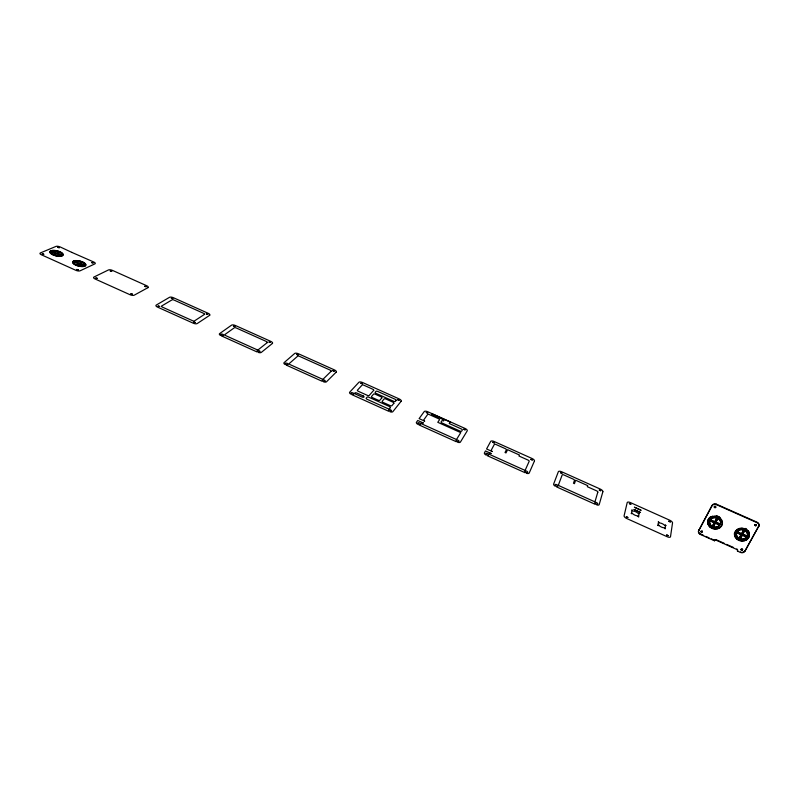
<?xml version="1.0" encoding="UTF-8"?>
<svg xmlns="http://www.w3.org/2000/svg" width="799" height="799" viewBox="0 0 799 799"><rect width="100%" height="100%" fill="white"/><g stroke="black" fill="none" stroke-linecap="round" stroke-linejoin="round"><path stroke-width="1.2" d="M747.494 533.972A5.583 4.784 8.9 0 0 745.537 530.626L744.788 530.176L742.7 534.381L747.145 536.419L747.425 535.22M744.878 551.25L758.73 526.171A3.376 2.896 7.7 0 0 757.122 522.236L716.433 504.189A3.326 2.896 9.6 0 0 712.029 505.437L698.735 530.576A3.286 2.836 11.4 0 0 700.353 534.441L714.506 540.783A1.378 1.179 10.8 0 1 716.323 540.294L736.788 549.462A1.388 1.179 9.8 0 1 737.457 551.07L740.453 552.419A3.336 2.846 9.5 0 0 744.878 551.25L758.73 526.171M738.765 530.087A5.583 4.784 8.9 0 0 737.697 530.886L737.197 531.984L741.612 533.952L743.769 530.206L742.92 529.457A5.583 4.784 8.9 0 0 740.054 529.557M742.251 535.3L740.114 538.556L740.953 539.305A5.583 4.784 8.9 0 0 746.186 537.897L746.666 537.268L742.251 535.3L740.104 539.035M742.72 534.451L744.788 530.176M740.453 552.419L740.473 551.929A3.336 2.836 9.5 0 0 740.873 552.079M739.095 538.586L741.152 534.321L739.095 538.586L738.346 538.136A5.583 4.784 8.9 0 1 736.458 533.552L736.748 532.364L740.044 533.832M741.692 533.932L737.217 531.515M736.788 549.462L736.808 548.973A1.388 1.179 9.8 0 1 737.467 550.581L737.457 551.07M718.631 518.641L717.892 518.201L715.824 522.396L720.249 524.424L720.538 523.235A5.523 4.774 10.2 0 0 720.598 521.987M713.297 527.06L715.355 522.876L713.337 526.591L714.136 527.33A5.533 4.774 10.2 0 0 719.31 525.902L719.809 524.803L715.435 522.856M716.323 540.294L716.353 539.814A1.378 1.179 10.8 0 0 716.014 539.705M711.929 518.122A5.523 4.774 10.2 0 0 710.87 518.931L710.371 520.019L714.825 521.957L716.853 518.221L716.044 517.492A5.523 4.774 10.2 0 0 713.197 517.592M714.506 540.783L714.536 540.304A1.378 1.179 10.8 0 1 715.315 539.725M715.854 522.466L717.892 518.201M714.825 521.957L710.411 519.56M698.735 530.576L711.989 505.887A3.336 2.896 9.6 0 1 716.403 504.638L716.433 504.189M712.299 526.611L714.326 522.356L712.299 526.611L711.559 526.171A5.533 4.774 10.2 0 1 709.652 521.597L709.951 520.409L713.227 521.867M700.353 534.441L700.403 533.962A3.286 2.836 11.4 0 1 698.875 532.633M709.951 520.409L709.692 521.128A5.523 4.774 10.2 0 0 711.589 525.702L712.338 526.141M720.249 524.424L720.508 523.705A5.533 4.774 10.2 0 0 718.601 519.11L717.852 518.661M736.748 532.364L736.478 533.083A5.583 4.784 8.9 0 0 738.366 537.657L739.115 538.107M741.063 549.253L741.812 548.703L742.661 549.203M747.145 536.419L747.415 535.7A5.583 4.784 8.9 0 0 745.527 531.095L744.778 530.656M742.7 549.572L741.951 550.131L741.053 549.432M754.915 524.474L755.744 525.542L756.473 524.603M716.883 517.752L714.785 521.507M743.779 529.727L741.622 533.472M701.132 530.955L701.832 532.154L702.281 530.916M710.371 520.019L710.84 519.39A5.533 4.774 10.2 0 1 716.004 517.952L716.853 518.221M719.809 524.803L719.34 525.432A5.523 4.774 10.2 0 1 714.176 526.861L713.337 526.591M737.197 531.984L737.677 531.355A5.583 4.784 8.9 0 1 742.91 529.937L743.769 530.206M714.566 506.157C712.678 507.974 717.132 508.484 715.355 506.576C712.368 506.876 717.272 508.244 715.395 506.127M55.82 253.273L52.864 253.952A5.114 1.928 13.4 0 1 51.755 251.795L55.8 253.243M715.355 523.335L719.779 525.273M740.114 538.556L740.963 538.826A5.583 4.784 8.9 0 0 746.196 537.417L746.675 536.788L742.261 534.821M716.403 504.638L757.122 522.706A3.376 2.896 7.8 0 1 758.73 526.641M715.894 522.007L720.279 523.954M742.74 533.972L747.145 535.939M709.911 520.868L714.316 522.896M736.728 532.833L741.142 534.841M716.353 539.814L724.313 543.37M726.581 544.389L733.402 547.445M700.403 533.962L703.659 535.43M705.837 536.399L709.103 537.867M711.28 538.836L714.536 540.304M698.696 532.284A3.286 2.836 11.4 0 1 698.785 530.107M744.888 550.761A3.336 2.836 9.5 0 1 742.591 552.229M749.342 535.6A7.531 6.452 8.9 0 1 744.488 540.334M740.623 540.454A7.531 6.452 8.9 0 1 737.117 538.886M735.799 537.587A7.531 6.452 8.9 0 1 734.561 532.703M745.137 528.409A7.531 6.452 8.9 0 1 746.795 529.387M748.124 530.696A7.531 6.452 8.9 0 1 749.442 533.912M719.39 527.66A7.461 6.442 10.2 0 1 717.672 528.359M713.847 528.489A7.461 6.442 10.2 0 1 711.999 527.909M710.371 526.931A7.461 6.442 10.2 0 1 708.154 524.104M707.794 520.758A7.461 6.442 10.2 0 1 710.82 516.703M716.373 515.844A7.461 6.442 10.2 0 1 719.869 517.402M719.609 519.61A5.523 4.774 10.2 0 1 720.279 520.748M719.23 527.45A7.181 6.212 10.2 0 1 717.582 528.129M713.897 528.259A7.181 6.212 10.2 0 1 712.119 527.7M710.541 526.761A7.181 6.212 10.2 0 1 708.403 524.034M708.064 520.818A7.181 6.212 10.2 0 1 712.628 516.214M716.323 516.084A7.181 6.212 10.2 0 1 719.699 517.582M749.072 535.54A7.251 6.212 8.9 0 1 746.066 539.435M740.673 540.224A7.251 6.212 8.9 0 1 737.287 538.706M736.029 537.457A7.251 6.212 8.9 0 1 734.84 532.763M745.028 528.618A7.251 6.212 8.9 0 1 746.616 529.567M747.894 530.826A7.251 6.212 8.9 0 1 749.162 533.922M270.432 342.431L269.003 342.062L270.432 342.431M158.152 306.057L159.63 306.476L158.152 306.057M700.903 531.754C702.201 534.491 703.13 529.707 700.903 531.754M741.053 549.742C742.341 552.479 743.33 547.705 741.053 549.742M754.855 525.123C756.154 527.909 757.162 523.035 754.855 525.123M561.937 473.248L560.489 472.698L561.937 473.248M234.906 326.501L233.468 326.122L234.906 326.501M532.314 459.964L530.876 459.415L532.314 459.964M207.74 314.317L206.302 313.937L207.74 314.317M672.528 522.946L670.511 536.678A3.346 1.398 27.7 0 1 667.255 536.768L626.766 518.531A3.296 1.398 26.8 0 1 624.099 515.774L627.195 502.611A3.216 1.338 26.5 0 1 630.421 502.591L669.782 520.239A3.266 1.338 27.4 0 1 672.528 522.946M494.231 442.886L492.803 442.336L494.231 442.886M172.794 298.646L171.356 298.267L172.794 298.646M71.81 252.384L93.843 262.042A3.026 1.149 14 0 1 94.881 263.88L80.13 270.791A3.096 1.198 13.6 0 1 75.965 270.362L41.348 254.761A3.106 1.179 13.1 0 1 40.429 252.913L55.97 246.422A3.036 1.129 13.5 0 1 60.045 246.891L71.81 252.384M465.128 429.832L463.71 429.293L465.128 429.832M146.087 286.661L144.619 286.352L146.087 286.661M450.187 422.062L449.238 423.52L461.253 428.913A1.538 0.659 22.4 0 1 462.311 430.102L461.692 431.1A1.548 0.659 22.4 0 1 459.934 431.041L442.147 423.051A1.538 0.659 22 0 1 441.118 421.862L441.777 420.893A1.538 0.659 22 0 1 443.545 420.963L444.184 419.994L431.56 414.331L432.169 413.892L450.187 422.062M132.374 294.142L130.876 293.832L132.374 294.142M602.875 491.705L599.2 504.569A3.266 1.398 26.1 0 1 596.723 504.918L596.543 504.099A1.628 0.699 26.1 0 0 597.542 503.36A1.628 0.699 26.1 0 0 595.155 502.291A1.628 0.699 26.1 0 0 595.545 503.65L595.335 504.369L556.573 486.901L556.833 486.211A1.618 0.699 25.1 0 0 557.902 485.512A1.618 0.699 25.1 0 0 555.535 484.444A1.618 0.699 25.1 0 0 555.844 485.762L555.245 486.231A3.226 1.398 25.1 0 1 553.637 484.044L558.341 471.73A3.156 1.328 24.9 0 1 561.677 471.77L600.349 489.108A3.186 1.338 25.9 0 1 602.875 491.705M597.812 492.134L595.145 501.203A1.628 0.699 26 0 1 593.467 501.213L559.759 486.042A1.608 0.689 25.1 0 1 558.531 484.723L562.186 474.916A1.578 0.669 25 0 1 563.854 474.936L573.223 479.14A1.588 0.669 25.2 0 1 574.451 480.419L573.472 483.245L574.441 483.675L575.63 480.219L587.684 485.622L587.345 486.701L596.553 490.826A1.598 0.669 25.8 0 1 597.812 492.134M195.306 322.506L193.817 322.117L195.306 322.506M427.715 413.053L426.296 412.514L427.715 413.053M111.73 271.261L110.262 270.941L111.73 271.261M97.318 278.352L95.81 278.032L97.318 278.352M93.084 262.901L91.615 262.581L93.084 262.901M399.11 400.229L397.672 399.76L399.11 400.229M78.292 269.792L76.784 269.473L78.292 269.792M534.441 461.013L529.188 473.038A3.196 1.388 24.3 0 1 526.581 473.318L526.491 472.539A1.598 0.699 24.3 0 0 527.61 471.869A1.598 0.699 24.3 0 0 525.263 470.811A1.598 0.699 24.3 0 0 525.512 472.099L525.213 472.768L487.14 455.62L487.5 454.971A1.588 0.689 23.3 0 0 488.678 454.341A1.588 0.689 23.3 0 0 486.351 453.293A1.588 0.689 23.3 0 0 486.521 454.531L485.852 454.971A3.166 1.378 23.3 0 1 484.434 452.883L485.472 450.956L491.235 453.552A1.578 0.689 23.4 0 0 489.527 453.433A3.596 1.558 23.4 0 0 489.387 453.692A1.578 0.689 23.4 0 0 490.536 454.871L523.635 469.772A1.598 0.689 24.2 0 0 525.372 469.802L529.168 461.323A1.568 0.669 24.2 0 0 528.009 460.074L518.97 456.009L519.44 455.011L507.595 449.697L505.977 452.933L505.028 452.504L506.356 449.867A1.558 0.659 23.6 0 0 505.238 448.639L496.029 444.504A1.558 0.659 23.3 0 0 494.301 444.464L491.185 450.286A1.568 0.679 23.4 0 0 492.304 451.535L486.571 448.958L490.686 441.388A3.096 1.318 23.2 0 1 494.142 441.497L532.124 458.526A3.126 1.328 24.2 0 1 534.441 461.013M59.226 247.71L57.778 247.32L59.226 247.71M362.337 383.73L360.898 383.27L362.337 383.73M668.234 535.66L666.726 534.98L668.234 535.66M43.755 254.232L42.267 253.832L43.755 254.232M670.311 521.947L668.873 521.208L670.311 521.947M664.798 528.459L665.347 528.778L664.838 528.439M665.327 525.123L665.867 525.442L665.327 525.123M657.737 525.283L658.286 525.602L657.737 525.283M658.865 522.256L658.296 522.007L658.865 522.256M334.222 371.126L332.784 370.666L334.222 371.126M638.731 516.773L638.161 516.514L638.731 516.773M639.41 513.517L638.84 513.268L639.41 513.517M640.488 512.469L633.877 509.452L640.468 512.509M640.958 510.201L634.366 507.195L640.938 510.241M631.719 513.617L631.15 513.367L631.699 513.647M632.438 510.391L631.889 510.102L632.438 510.391M627.844 517.462L626.346 516.793L627.844 517.462M630.85 504.249L629.382 503.6L630.85 504.249M456.728 441.118L456.349 441.747L418.956 424.898L419.395 424.299A1.568 0.679 21.5 0 0 420.683 423.72A1.568 0.679 21.5 0 0 418.396 422.691A1.568 0.679 21.5 0 0 418.436 423.87L417.687 424.259A3.126 1.358 21.5 0 1 416.459 422.272L417.757 420.484L423.41 423.031A1.558 0.679 21.6 0 0 421.662 422.891A3.546 1.538 21.6 0 0 421.482 423.13A1.558 0.679 21.6 0 0 422.541 424.259L455.06 438.901A1.568 0.679 22.4 0 0 456.848 438.951L460.753 432.619L437.782 422.301L439.45 419.845A1.538 0.659 21.8 0 0 438.431 418.666L429.383 414.611A1.528 0.649 21.6 0 0 427.605 414.531L423.73 419.954A1.548 0.669 21.6 0 0 424.738 421.153L419.105 418.616L424.219 411.575A3.056 1.298 21.5 0 1 427.765 411.745L465.098 428.474A3.076 1.308 22.5 0 1 467.215 430.861L460.424 442.067A3.146 1.378 22.5 0 1 457.697 442.286L457.697 441.547A1.578 0.689 22.5 0 0 458.926 440.938A1.578 0.689 22.5 0 0 456.619 439.909A1.578 0.689 22.5 0 0 456.728 441.118M298.067 354.916L296.639 354.446L298.067 354.916M600.698 490.726L599.29 490.007L600.698 490.726M401.148 401.228L392.878 411.645A3.116 1.358 20.7 0 1 390.032 411.805L390.122 411.105A1.558 0.679 20.7 0 0 391.45 410.556A1.558 0.679 20.7 0 0 389.193 409.537A1.558 0.679 20.7 0 0 389.173 410.686L388.704 411.265L351.969 394.716L352.489 394.157A1.548 0.669 19.7 0 0 353.887 393.637A1.548 0.669 19.7 0 0 351.64 392.629A1.548 0.669 19.7 0 0 351.55 393.737L350.731 394.097A3.096 1.338 19.7 0 1 349.692 392.199L358.891 382.282A3.026 1.278 19.9 0 1 362.536 382.501L399.23 398.951A3.046 1.288 20.8 0 1 401.148 401.228M390.341 407.65L389.532 408.649A1.548 0.669 20.7 0 1 387.685 408.559L367.15 399.31A1.548 0.669 20.1 0 1 366.222 398.152L367.071 397.183A1.548 0.669 20.1 0 1 368.928 397.273L389.383 406.481A1.548 0.669 20.7 0 1 390.341 407.65M393.847 403.295L391.939 405.662A1.538 0.659 20.7 0 1 390.112 405.572L383.13 402.436A1.538 0.659 20.5 0 1 382.192 401.278L384.149 398.941A1.528 0.659 20.5 0 1 385.967 399.031L392.888 402.147A1.538 0.659 20.7 0 1 393.847 403.295M396.164 400.429L395.415 401.348A1.528 0.649 20.7 0 1 393.607 401.258L376.129 393.408A1.528 0.649 20.3 0 1 375.2 392.269L375.979 391.37A1.518 0.649 20.3 0 1 377.797 391.47L395.205 399.28A1.528 0.649 20.7 0 1 396.164 400.429M381.842 397.902L379.865 400.239A1.538 0.659 20.4 0 1 378.027 400.139L372.464 397.642A1.538 0.659 20.2 0 1 371.535 396.494L373.542 394.177A1.528 0.649 20.3 0 1 375.38 394.277L380.903 396.753A1.528 0.659 20.4 0 1 381.842 397.902M373.692 390.341L369.218 395.445A1.538 0.659 20.1 0 1 367.37 395.355L358.361 391.3A1.538 0.659 19.9 0 1 357.453 390.162L362.057 385.118A1.518 0.639 19.9 0 1 363.885 385.228L372.773 389.223A1.518 0.649 20.2 0 1 373.692 390.341M336.209 372.104L326.521 381.762A3.086 1.328 19 0 1 323.565 381.852L323.725 381.203A1.548 0.659 19 0 0 325.163 380.714A1.548 0.659 19 0 0 322.946 379.715A1.548 0.659 19 0 0 322.796 380.783L322.257 381.323L286.162 365.063L286.751 364.544A1.538 0.659 18.1 0 0 288.249 364.084A1.538 0.659 18.1 0 0 286.052 363.096A1.538 0.659 18.1 0 0 285.832 364.134L284.953 364.454A3.076 1.308 18.1 0 1 284.084 362.646L294.671 353.478A3.006 1.258 18.3 0 1 298.417 353.757L334.481 369.927A3.016 1.268 19.2 0 1 336.209 372.104M331.156 371.255L323.395 378.876A1.538 0.659 19 0 1 321.508 378.766L290.117 364.624A1.538 0.649 18.2 0 1 289.298 363.525L297.627 356.214A1.508 0.629 18.3 0 1 299.505 356.354L330.297 370.167A1.508 0.639 19.1 0 1 331.156 371.255M272.379 343.48L261.313 352.399A3.076 1.298 17.4 0 1 258.257 352.429L258.496 351.82A1.538 0.649 17.4 0 0 260.035 351.38A1.538 0.649 17.4 0 0 257.847 350.401A1.538 0.649 17.4 0 0 257.578 351.41L256.958 351.91L221.493 335.93L222.162 335.45A1.538 0.639 16.6 0 0 223.76 335.051A1.538 0.639 16.6 0 0 221.593 334.072A1.538 0.639 16.6 0 0 221.253 335.041L220.314 335.33A3.076 1.278 16.6 0 1 219.615 333.612L231.55 325.163A3.006 1.228 16.8 0 1 235.375 325.493L270.841 341.393A3.006 1.238 17.7 0 1 272.379 343.48M267.256 342.591L258.407 349.622A1.538 0.649 17.4 0 1 256.469 349.483L225.618 335.59A1.538 0.639 16.6 0 1 224.899 334.531L234.297 327.8A1.508 0.619 16.9 0 1 236.224 327.96L266.496 341.543A1.508 0.619 17.6 0 1 267.256 342.591M84.045 265.098L79.99 263.64L82.846 262.921A5.104 1.948 13.7 0 1 84.045 265.098M74.806 261.782L74.477 262.012A5.104 1.948 13.7 0 0 75.665 264.199L78.552 263.5L74.806 261.782M61.313 254.891L57.268 253.443L60.185 252.744A5.114 1.928 13.4 0 1 61.313 254.891M209.628 315.335L197.233 323.535A3.076 1.268 15.9 0 1 193.238 323.196L157.493 307.096A3.076 1.248 15.2 0 1 156.244 305.078L169.478 297.328A3.006 1.189 15.5 0 1 173.403 297.707L208.269 313.338A3.006 1.208 16.3 0 1 209.628 315.335M204.434 314.406L194.547 320.868A1.538 0.629 15.9 0 1 192.549 320.699L162.227 307.046A1.538 0.619 15.3 0 1 161.598 306.037L172.035 299.865A1.508 0.599 15.5 0 1 174.002 300.054L203.765 313.398A1.508 0.609 16.2 0 1 204.434 314.406M147.925 287.67L134.252 295.171A3.086 1.228 14.6 0 1 130.167 294.781L95.031 278.951A3.096 1.208 14 0 1 93.962 277.023L108.444 269.962A3.016 1.159 14.4 0 1 112.449 270.382L146.736 285.752A3.006 1.179 15 0 1 147.925 287.67M79.411 263.88L77.143 264.918L77.883 265.198A5.104 1.948 13.7 0 0 82.726 265.717L83.216 265.568L79.441 263.89M81.368 262.212L79.121 263.241L75.326 261.553L75.825 261.403A5.104 1.948 13.7 0 1 80.639 261.932L81.368 262.212M56.669 253.663L54.332 254.661L55.061 254.941A5.114 1.928 13.4 0 0 59.945 255.48L60.454 255.34L56.739 253.663M58.717 252.035L56.33 253.023L52.624 251.355L53.134 251.216A5.114 1.928 13.4 0 1 57.997 251.755L58.717 252.035M363.056 395.865L356.783 393.038A1.548 0.669 19.8 0 0 354.986 392.878A3.516 1.518 19.9 0 0 354.776 393.098A1.548 0.669 19.8 0 0 355.745 394.177L362.027 397.013A1.548 0.669 20 0 0 363.825 397.173A3.516 1.518 20 0 0 363.974 397.023A1.548 0.669 20 0 0 363.056 395.865M74.437 264.449A6.891 2.627 13.7 0 0 85.723 265.648A6.891 2.627 13.7 0 0 77.603 260.614A6.891 2.627 13.7 0 0 74.437 264.449M51.605 254.182A6.901 2.597 13.4 0 0 62.981 255.43A6.901 2.597 13.4 0 0 54.971 250.447A6.901 2.597 13.4 0 0 51.605 254.182M51.795 254.152A6.652 2.507 13.4 0 0 62.741 255.35A6.652 2.507 13.4 0 0 55.031 250.556A6.652 2.507 13.4 0 0 51.795 254.152M74.607 264.419A6.632 2.537 13.7 0 0 85.483 265.568A6.632 2.537 13.7 0 0 77.673 260.724A6.632 2.537 13.7 0 0 74.607 264.419M632.409 513.487A4.085 1.708 26.8 0 0 638.781 515.495A4.085 1.708 26.8 0 0 634.676 511.35A4.085 1.708 26.8 0 0 632.409 513.487M658.975 525.432A4.125 1.708 27.4 0 0 665.347 527.44A4.125 1.708 27.4 0 0 661.123 523.235A4.125 1.708 27.4 0 0 658.975 525.432M737.087 539.355A7.541 6.452 8.9 0 0 749.332 536.079A7.541 6.452 8.9 0 0 739.415 528.409A7.541 6.452 8.9 0 0 737.087 539.355M710.321 527.39A7.471 6.452 10.2 0 0 722.416 524.074A7.471 6.452 10.2 0 0 712.528 516.444A7.471 6.452 10.2 0 0 710.321 527.39M710.491 527.22A7.191 6.212 10.2 0 0 722.146 524.024A7.191 6.212 10.2 0 0 712.618 516.673A7.191 6.212 10.2 0 0 710.491 527.22M737.267 539.185A7.261 6.222 8.9 0 0 749.062 536.019A7.261 6.222 8.9 0 0 739.504 528.648A7.261 6.222 8.9 0 0 737.267 539.185"/></g></svg>
